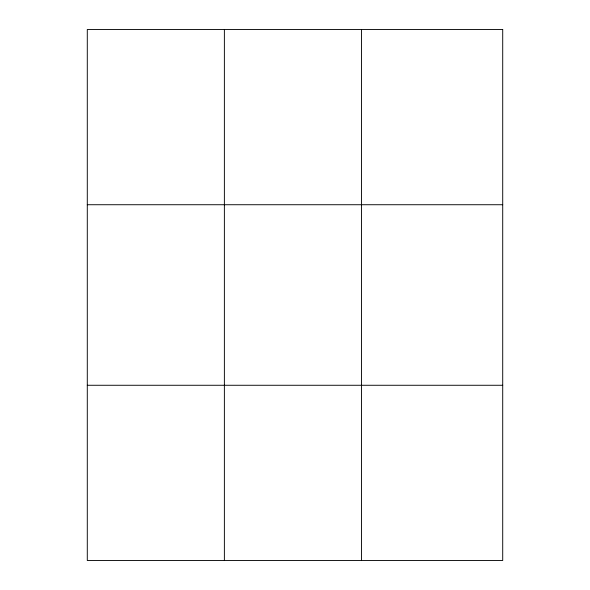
<?xml version="1.0" encoding="UTF-8"?>
<svg xmlns="http://www.w3.org/2000/svg" width="590" height="590" viewBox="0 0 590 590"><rect width="100%" height="100%" fill="white"/><g stroke="black" fill="none" stroke-linecap="round" stroke-linejoin="round"><path stroke-width="0.89" d="M224.377 560.5L224.377 29.5M361.464 560.5L361.464 29.5M87.291 204.73L502.71 204.73M87.291 385.27L502.71 385.27M502.71 29.5L502.71 560.5L87.291 560.5L87.291 29.5L502.71 29.5"/></g></svg>
